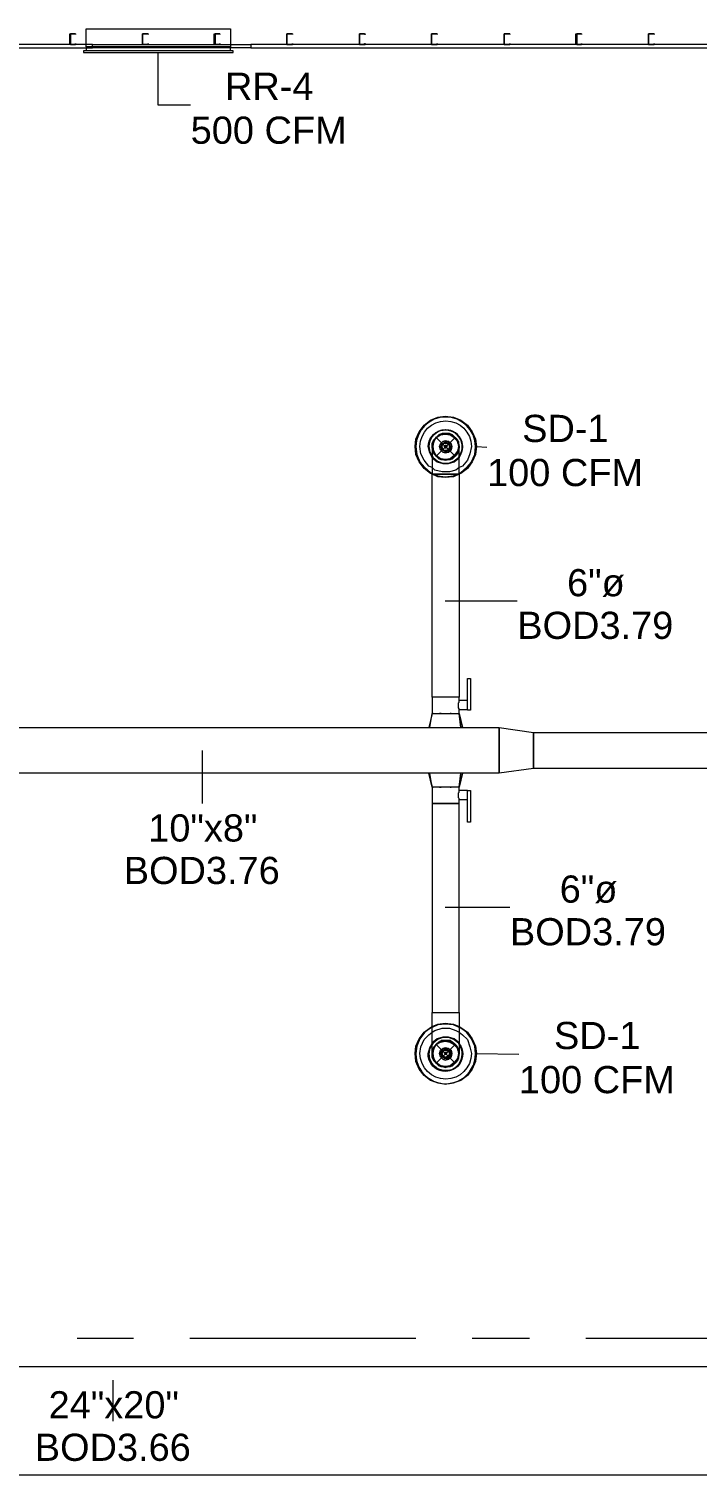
# Model space of a CAD drawing. Header units: metres. Extents: x 98 to 337, y -7 to 53.
# Drawn here: x 111.25 to 115, y 15.89 to 24 of the extents above; entities that cross this region are included whole.
import ezdxf

# ---------------------------------------------------------------- set-up
doc = ezdxf.new("R2010")
doc.units = ezdxf.units.M
doc.layers.add('HVAC - Ductos', color=5, linetype='Continuous', lineweight=0)
doc.layers.add('PDF_Text', color=7, linetype='Continuous', lineweight=0)
doc.layers.add('PDF_Geometry', color=7, linetype='Continuous', lineweight=0, true_color=0xaaaaaa)
doc.styles.add('PDF Helvetica', font='')
doc.styles.get('PDF Helvetica').set_extended_font_data('Helvetica')

msp = doc.modelspace()

# ---------------------------------------------------------------- linework, layer by layer
at = {"layer": 'HVAC - Ductos', "lineweight": 0}
for points in [[(112.398, 23.8753), (112.3843, 23.8753), (112.3843, 23.8983), (111.5733, 23.8983), (111.5733, 23.999), (112.3843, 23.999), (112.3843, 23.8983), (111.5733, 23.8983), (111.5733, 23.8753), (111.5596, 23.8753), (111.5596, 23.8662), (112.398, 23.8662), (112.398, 23.8753), (111.5596, 23.8753)], [(113.5205, 21.6257), (113.5205, 21.6303), (113.516, 21.6578), (113.5205, 21.6807)], [(113.516, 21.6578), (113.516, 21.6486), (113.516, 21.6303), (113.516, 21.6028), (113.516, 21.5662), (113.516, 21.5203), (113.516, 21.502), (113.5251, 21.502), (113.5389, 21.502), (113.5526, 21.502), (113.5709, 21.502), (113.5893, 21.502), (113.6122, 21.502), (113.6305, 21.502), (113.6443, 21.502), (113.658, 21.502), (113.6626, 21.502), (113.6671, 21.502), (113.6671, 21.5478), (113.6671, 21.5891), (113.6671, 21.6211), (113.6671, 21.6441), (113.6671, 21.6532)], [(113.5205, 21.6807), (113.5205, 21.6853), (113.5205, 21.6899)], [(113.5251, 21.6853), (113.5389, 21.7082), (113.5618, 21.7219)], [(113.5343, 21.7082), (113.5343, 21.7036)], [(113.5389, 21.7082), (113.6443, 21.6028)], [(113.6443, 21.7082), (113.5389, 21.6028)], [(113.5572, 21.7265), (113.5618, 21.7265), (113.5664, 21.7265)], [(113.5664, 21.7265), (113.5893, 21.7311), (113.6167, 21.7265)], [(113.6167, 21.7265), (113.6213, 21.7265)], [(113.6213, 21.7219), (113.6443, 21.7082), (113.658, 21.6853)], [(113.658, 21.6899), (113.6626, 21.6853), (113.6626, 21.6807)], [(113.658, 21.6807), (113.6671, 21.6578), (113.658, 21.6303)], [(113.516, 21.6486), (113.516, 21.6349), (113.5251, 21.6165), (113.5389, 21.6028), (113.5526, 21.5891), (113.5709, 21.5845), (113.5893, 21.5799), (113.6122, 21.5845), (113.6305, 21.5891), (113.6443, 21.6028), (113.6213, 21.5891), (113.6213, 21.5845), (113.6167, 21.5845)], [(113.5618, 21.5891), (113.5389, 21.6028), (113.5251, 21.6257)], [(113.5664, 21.5845), (113.5618, 21.5845), (113.5572, 21.5891)], [(113.6167, 21.5891), (113.5893, 21.5845), (113.5664, 21.5891)], [(113.6626, 21.6303), (113.6626, 21.6257), (113.658, 21.6257), (113.6443, 21.6028), (113.658, 21.6165), (113.6626, 21.6349), (113.6671, 21.6486)], [(113.6671, 21.5387), (113.6489, 21.5249), (113.6122, 21.5158), (113.5709, 21.5158), (113.5297, 21.5249), (113.516, 21.5387)], [(113.516, 21.5066), (113.548, 21.4928), (113.5893, 21.4882), (113.6351, 21.4928), (113.6671, 21.5066)], [(113.6671, 21.502), (113.6351, 21.4882), (113.5893, 21.4837), (113.548, 21.4882), (113.516, 21.502)], [(113.6671, 21.502), (113.6626, 21.502), (113.658, 21.502), (113.6443, 21.502), (113.6305, 21.502), (113.6122, 21.502), (113.5893, 21.502), (113.5709, 21.502), (113.5526, 21.502), (113.5389, 21.502), (113.5251, 21.502), (113.516, 21.502)], [(113.7129, 20.2329), (113.6671, 20.2329), (113.6671, 20.2512), (113.6626, 20.2512), (113.658, 20.2512), (113.6443, 20.2512), (113.6305, 20.2512), (113.6122, 20.2512), (113.5893, 20.2512), (113.5709, 20.2512), (113.5526, 20.2512), (113.5389, 20.2512), (113.5251, 20.2512), (113.516, 20.2512), (113.516, 20.1596), (113.5205, 20.1596), (113.516, 20.1596), (113.4976, 20.0817)], [(113.516, 20.1596), (113.5205, 20.1596), (113.5251, 20.1596), (113.5389, 20.1596), (113.5526, 20.1596), (113.5709, 20.1596), (113.5893, 20.1596), (113.6122, 20.1596), (113.6305, 20.1596), (113.6443, 20.1596), (113.658, 20.1596), (113.6626, 20.1596), (113.6671, 20.1596), (113.6671, 20.1825), (113.7129, 20.1825), (113.7129, 20.1871), (113.7129, 20.1916), (113.7129, 20.2008), (113.7129, 20.2054), (113.7129, 20.21), (113.7129, 20.2192), (113.7129, 20.2237), (113.7129, 20.2283)], [(113.6671, 20.1825), (113.6671, 20.1871), (113.6626, 20.1916), (113.6626, 20.2008), (113.6626, 20.21), (113.6626, 20.2192), (113.6671, 20.2237), (113.6671, 20.2283), (113.6671, 20.2329)], [(113.5022, 20.0817), (113.516, 20.1596), (113.4976, 20.0817), (113.5022, 20.0817), (113.5068, 20.0817), (113.516, 20.0817)], [(113.6855, 20.0817), (113.6671, 20.1596), (113.6855, 20.0817)], [(113.6763, 20.0817), (113.6671, 20.1596)], [(113.5205, 20.0817), (113.5389, 20.0817)], [(113.5435, 20.0817), (113.548, 20.0817), (113.5572, 20.0817), (113.5709, 20.0817), (113.5755, 20.0817), (113.5801, 20.0817), (113.603, 20.0817), (113.6076, 20.0817), (113.6122, 20.0817), (113.6259, 20.0817), (113.6351, 20.0817), (113.6397, 20.0817), (113.6443, 20.0817), (113.6626, 20.0817)], [(113.6671, 20.0817), (113.6763, 20.0817), (113.6809, 20.0817), (113.6855, 20.0817)], [(113.516, 19.8251), (113.5068, 19.8251), (113.5022, 19.8251), (113.4976, 19.8251), (113.516, 19.7472), (113.4976, 19.8251)], [(113.516, 19.7472), (113.5205, 19.7472), (113.516, 19.7472), (113.5022, 19.8251)], [(113.5389, 19.8251), (113.5205, 19.8251)], [(113.6626, 19.8251), (113.6443, 19.8251), (113.6397, 19.8251), (113.6351, 19.8251), (113.6259, 19.8251), (113.6122, 19.8251), (113.6076, 19.8251), (113.603, 19.8251), (113.5801, 19.8251), (113.5755, 19.8251), (113.5709, 19.8251), (113.5572, 19.8251), (113.548, 19.8251), (113.5435, 19.8251)], [(113.6671, 19.7472), (113.6763, 19.8251), (113.6671, 19.8251)], [(113.6855, 19.8251), (113.6671, 19.7472), (113.6855, 19.8251)], [(113.6855, 19.8251), (113.6809, 19.8251)], [(113.6671, 19.6785), (113.6671, 19.6831), (113.6626, 19.6876), (113.6626, 19.6968), (113.6626, 19.706), (113.6626, 19.7152), (113.6671, 19.7198), (113.6671, 19.7243), (113.6671, 19.7289)], [(113.516, 18.2536), (113.516, 18.2673), (113.516, 18.2949), (113.516, 18.3315), (113.516, 18.3773), (113.516, 18.4277), (113.516, 18.4827), (113.5251, 18.4827), (113.5389, 18.4827), (113.5526, 18.4827), (113.5709, 18.4827), (113.5893, 18.4827), (113.6122, 18.4827), (113.6305, 18.4827), (113.6443, 18.4827), (113.658, 18.4827), (113.6626, 18.4827), (113.6671, 18.4827), (113.6671, 18.446), (113.6671, 18.3956), (113.6671, 18.3452), (113.6671, 18.3086), (113.6671, 18.2765), (113.6671, 18.2582), (113.6671, 18.2536), (113.6626, 18.2307), (113.658, 18.2124), (113.6443, 18.1986), (113.6305, 18.1848), (113.6122, 18.1802), (113.6305, 18.1848), (113.6443, 18.1986), (113.658, 18.2124), (113.6626, 18.2307), (113.6671, 18.2536), (113.6671, 18.2582), (113.6671, 18.2536)], [(113.516, 18.4048), (113.548, 18.4185), (113.5893, 18.4231), (113.6351, 18.4185), (113.6671, 18.4048)], [(113.6671, 18.4002), (113.6351, 18.414), (113.5893, 18.4185), (113.548, 18.414), (113.516, 18.4002)], [(113.6671, 18.4048), (113.6763, 18.4002), (113.7129, 18.3727), (113.7405, 18.3361), (113.7588, 18.2949), (113.7634, 18.2536), (113.7588, 18.2078), (113.7405, 18.1665), (113.7129, 18.1299), (113.6763, 18.1024), (113.6351, 18.0886), (113.5893, 18.0795), (113.548, 18.0886), (113.5068, 18.1024), (113.4702, 18.1299), (113.4426, 18.1665), (113.4243, 18.2078), (113.4198, 18.2536), (113.4243, 18.2949), (113.4426, 18.3361), (113.4702, 18.3727), (113.5068, 18.4002), (113.516, 18.4048)], [(113.516, 18.3727), (113.5297, 18.3819), (113.5709, 18.3956), (113.6122, 18.3956), (113.6489, 18.3819), (113.6671, 18.3727)], [(113.5572, 18.3223), (113.5618, 18.3223), (113.5664, 18.3223), (113.5893, 18.3269), (113.5709, 18.3269), (113.5526, 18.3177), (113.5389, 18.304), (113.5251, 18.2903), (113.516, 18.2719), (113.516, 18.2582)], [(113.6671, 18.2582), (113.6626, 18.2719), (113.6671, 18.2536), (113.6626, 18.2353), (113.6534, 18.2169), (113.6443, 18.1986), (113.6259, 18.1894), (113.6122, 18.1802), (113.6076, 18.1802), (113.6122, 18.1802), (113.5893, 18.1802), (113.5709, 18.1802), (113.5755, 18.1802), (113.5709, 18.1802), (113.5526, 18.1894), (113.5389, 18.1986), (113.5297, 18.2169), (113.5205, 18.2353), (113.516, 18.2536), (113.5205, 18.2719), (113.5297, 18.2903), (113.5389, 18.304), (113.5526, 18.3177), (113.5709, 18.3223), (113.5893, 18.3269), (113.6167, 18.3223), (113.6213, 18.3223)], [(113.5205, 18.2261), (113.516, 18.2536), (113.5205, 18.2765), (113.5205, 18.2811), (113.5205, 18.2857)], [(113.5251, 18.2811), (113.5389, 18.304), (113.5618, 18.3177)], [(113.5389, 18.304), (113.6443, 18.1986)], [(113.6443, 18.304), (113.5389, 18.1986)], [(113.6213, 18.3177), (113.6443, 18.304), (113.658, 18.2811)], [(113.658, 18.2857), (113.6626, 18.2811), (113.6626, 18.2765)], [(113.658, 18.2765), (113.6671, 18.2536), (113.658, 18.2261)], [(113.5205, 18.2215), (113.5205, 18.2261)], [(113.5618, 18.1848), (113.5389, 18.1986), (113.5251, 18.2215)], [(113.5664, 18.1802), (113.5618, 18.1802), (113.5572, 18.1848)], [(113.6167, 18.1848), (113.5893, 18.1802), (113.5664, 18.1848)], [(113.6213, 18.1848), (113.6213, 18.1802), (113.6167, 18.1802)], [(113.658, 18.2215), (113.6443, 18.1986), (113.6213, 18.1848)], [(113.6626, 18.2261), (113.6626, 18.2215), (113.658, 18.2215)], [(105.9562, 16.4988), (116.7048, 16.4988), (116.7048, 15.8894), (105.9562, 15.8894)]]:
    msp.add_lwpolyline(points, dxfattribs=at)
for points in [[(113.516, 20.2512), (113.516, 21.502), (113.5068, 21.5066), (113.4702, 21.5341), (113.4426, 21.5707), (113.4243, 21.612), (113.4198, 21.6578), (113.4243, 21.699), (113.4426, 21.7403), (113.4702, 21.7769), (113.5068, 21.8044), (113.548, 21.8227), (113.5893, 21.8273), (113.6351, 21.8227), (113.6763, 21.8044), (113.7129, 21.7769), (113.7405, 21.7403), (113.7588, 21.699), (113.7634, 21.6578), (113.7588, 21.612), (113.7405, 21.5707), (113.7129, 21.5341), (113.6763, 21.5066), (113.6671, 21.502), (113.6671, 20.2512), (113.6626, 20.2512), (113.658, 20.2512), (113.6443, 20.2512), (113.6305, 20.2512), (113.6122, 20.2512), (113.5893, 20.2512), (113.5709, 20.2512), (113.5526, 20.2512), (113.5389, 20.2512), (113.5251, 20.2512)], [(113.4931, 21.6578), (113.5022, 21.6211), (113.516, 21.5982), (113.5022, 21.6211)], [(113.6626, 21.6349), (113.6534, 21.6211), (113.6443, 21.6028), (113.6259, 21.5937), (113.6122, 21.5845), (113.5893, 21.5845), (113.5709, 21.5845), (113.5526, 21.5937), (113.5389, 21.6028), (113.5297, 21.6211), (113.5205, 21.6349), (113.516, 21.6578), (113.5205, 21.6761), (113.5297, 21.6945), (113.5389, 21.7082), (113.5526, 21.7219), (113.5709, 21.7265), (113.5893, 21.7311), (113.6122, 21.7265), (113.6259, 21.7219), (113.6443, 21.7082), (113.6534, 21.6945), (113.6626, 21.6761), (113.6671, 21.6578)], [(113.6534, 21.699), (113.6167, 21.7265), (113.5664, 21.7265), (113.5297, 21.699), (113.516, 21.6578), (113.5297, 21.612), (113.5664, 21.5845), (113.6167, 21.5845), (113.6534, 21.612), (113.6671, 21.6578)], [(113.516, 21.6578), (113.516, 21.6761), (113.5251, 21.6945), (113.5343, 21.7036), (113.5251, 21.6945), (113.516, 21.6761), (113.516, 21.6578), (113.516, 21.6486)], [(113.658, 21.6303), (113.6397, 21.6074), (113.6167, 21.5891), (113.5893, 21.5845), (113.5618, 21.5891), (113.5389, 21.6074), (113.5251, 21.6303), (113.5205, 21.6578), (113.5251, 21.6853), (113.5389, 21.7082), (113.5618, 21.7219), (113.5893, 21.7265), (113.6167, 21.7219), (113.6397, 21.7082), (113.658, 21.6853), (113.6626, 21.6578)], [(113.6671, 21.6486), (113.6671, 21.6578), (113.6626, 21.6761), (113.658, 21.6945), (113.6443, 21.7082), (113.6305, 21.7219), (113.6122, 21.7311), (113.5893, 21.7311), (113.5709, 21.7311), (113.5526, 21.7219), (113.5389, 21.7082), (113.5343, 21.7082), (113.5389, 21.7082), (113.5526, 21.7219), (113.5709, 21.7311), (113.5893, 21.7311), (113.6122, 21.7311), (113.6305, 21.7219), (113.6443, 21.7082), (113.658, 21.6945), (113.6626, 21.6761), (113.6671, 21.6578)], [(113.5618, 21.6715), (113.5572, 21.6578), (113.5618, 21.6715), (113.5755, 21.6853), (113.5893, 21.6899), (113.6076, 21.6853), (113.6213, 21.6715), (113.6259, 21.6578), (113.6213, 21.6715), (113.6076, 21.6853), (113.5893, 21.6899), (113.5755, 21.6853)], [(113.6213, 21.6395), (113.6259, 21.6578), (113.6213, 21.6395), (113.6076, 21.6257), (113.5893, 21.6211), (113.5755, 21.6257), (113.5618, 21.6395), (113.5572, 21.6578), (113.5618, 21.6395), (113.5755, 21.6257), (113.5893, 21.6211), (113.6076, 21.6257)], [(113.5709, 21.6715), (113.5664, 21.6578), (113.5709, 21.6715), (113.5847, 21.6807), (113.5984, 21.6807), (113.6122, 21.6715), (113.6167, 21.6578), (113.6122, 21.6715), (113.5984, 21.6807), (113.5847, 21.6807)], [(113.6122, 21.6395), (113.6167, 21.6578), (113.6122, 21.6395), (113.5984, 21.6303), (113.5847, 21.6303), (113.5709, 21.6395), (113.5664, 21.6578), (113.5709, 21.6395), (113.5847, 21.6303), (113.5984, 21.6303)], [(113.6076, 21.6395), (113.5893, 21.6349), (113.5755, 21.6395), (113.5709, 21.6578), (113.5755, 21.6715), (113.5893, 21.6761), (113.6076, 21.6715), (113.6122, 21.6578)], [(113.5893, 21.6624), (113.5847, 21.6578), (113.5893, 21.6624), (113.5939, 21.6624), (113.5984, 21.6578), (113.5939, 21.6624)], [(113.5939, 21.6532), (113.5984, 21.6578), (113.5939, 21.6486), (113.5893, 21.6486), (113.5847, 21.6578), (113.5893, 21.6532)], [(113.5205, 21.5937), (113.5435, 21.5753), (113.5755, 21.5616), (113.6076, 21.5616), (113.6397, 21.5753), (113.6626, 21.5937), (113.6671, 21.6028), (113.6626, 21.5937), (113.6397, 21.5753), (113.6076, 21.5616), (113.5755, 21.5616), (113.5435, 21.5753), (113.5205, 21.5937), (113.516, 21.6028)], [(113.6671, 21.5937), (113.6397, 21.5707), (113.6076, 21.5616), (113.5755, 21.5616), (113.5435, 21.5707), (113.516, 21.5937), (113.516, 21.5982), (113.516, 21.5937), (113.5435, 21.5707), (113.5755, 21.5616), (113.6076, 21.5616), (113.6397, 21.5707), (113.6671, 21.5937), (113.6671, 21.5982)], [(113.7129, 20.3566), (113.7313, 20.3566), (113.7313, 20.1779), (113.7129, 20.1779)], [(113.5664, 20.1596), (113.5618, 20.1596), (113.5572, 20.1596), (113.5618, 20.1596)], [(113.6213, 20.1596), (113.6167, 20.1596)], [(110.9502, 20.0817), (113.8916, 20.0817), (113.8916, 19.8251), (110.9502, 19.8251)], [(113.8916, 20.0817), (114.0841, 20.0542), (114.0841, 19.8526), (113.8916, 19.8251)], [(114.0841, 20.0542), (117.4104, 20.0542), (117.4104, 19.8526), (114.0841, 19.8526)], [(113.516, 19.6556), (113.5251, 19.6556), (113.5389, 19.6556), (113.5526, 19.6556), (113.5709, 19.6556), (113.5893, 19.6556), (113.6122, 19.6556), (113.6305, 19.6556), (113.6443, 19.6556), (113.658, 19.6556), (113.6626, 19.6556), (113.6671, 19.6556), (113.6626, 19.6556), (113.658, 19.6556), (113.6443, 19.6556), (113.6305, 19.6556), (113.6122, 19.6556), (113.5893, 19.6556), (113.5709, 19.6556), (113.5526, 19.6556), (113.5389, 19.6556), (113.5251, 19.6556), (113.516, 19.6556), (113.516, 18.4827), (113.5251, 18.4827), (113.5389, 18.4827), (113.5526, 18.4827), (113.5709, 18.4827), (113.5893, 18.4827), (113.6122, 18.4827), (113.6305, 18.4827), (113.6443, 18.4827), (113.658, 18.4827), (113.6626, 18.4827), (113.6671, 18.4827), (113.6671, 19.6556), (113.6671, 19.6785), (113.7129, 19.6785), (113.7129, 19.6831), (113.7129, 19.6876), (113.7129, 19.6968), (113.7129, 19.7014), (113.7129, 19.7106), (113.7129, 19.7152), (113.7129, 19.7198), (113.7129, 19.7243), (113.7129, 19.7289), (113.7313, 19.7289), (113.7313, 19.5502), (113.7129, 19.5502), (113.7129, 19.7289), (113.6671, 19.7289), (113.6671, 19.7472), (113.6626, 19.7472), (113.658, 19.7472), (113.6443, 19.7472), (113.6305, 19.7472), (113.6122, 19.7472), (113.5893, 19.7472), (113.5709, 19.7472), (113.5526, 19.7472), (113.5389, 19.7472), (113.5251, 19.7472), (113.5205, 19.7472), (113.516, 19.7472)], [(113.5572, 19.7472), (113.5618, 19.7472), (113.5664, 19.7472), (113.5618, 19.7472)], [(113.6167, 19.7472), (113.6213, 19.7472)], [(113.516, 18.3131), (113.5435, 18.3361), (113.5755, 18.3452), (113.6076, 18.3452), (113.6397, 18.3361), (113.6671, 18.3131), (113.6671, 18.3086), (113.6671, 18.3131), (113.6397, 18.3361), (113.6076, 18.3452), (113.5755, 18.3452), (113.5435, 18.3361), (113.516, 18.3131), (113.516, 18.3086)], [(113.6626, 18.3131), (113.6397, 18.3315), (113.6076, 18.3452), (113.5755, 18.3452), (113.5435, 18.3315), (113.5205, 18.3131), (113.516, 18.304), (113.5205, 18.3131), (113.5435, 18.3315), (113.5755, 18.3452), (113.6076, 18.3452), (113.6397, 18.3315), (113.6626, 18.3131), (113.6671, 18.304)], [(113.516, 18.3086), (113.5022, 18.2857), (113.4931, 18.2536), (113.5022, 18.2857)], [(113.6534, 18.2949), (113.6167, 18.3269), (113.5664, 18.3269), (113.5297, 18.2949), (113.516, 18.2536), (113.5297, 18.2078), (113.5664, 18.1802), (113.6167, 18.1802), (113.6534, 18.2078), (113.6671, 18.2536)], [(113.516, 18.2582), (113.516, 18.2536), (113.516, 18.2307), (113.5251, 18.2124), (113.5389, 18.1986), (113.5526, 18.1848), (113.5709, 18.1802), (113.5526, 18.1848), (113.5389, 18.1986), (113.5251, 18.2124), (113.516, 18.2307), (113.516, 18.2536)], [(113.658, 18.2261), (113.6397, 18.2032), (113.6167, 18.1848), (113.5893, 18.1802), (113.5618, 18.1848), (113.5389, 18.2032), (113.5251, 18.2261), (113.5205, 18.2536), (113.5251, 18.2811), (113.5389, 18.304), (113.5618, 18.3177), (113.5893, 18.3223), (113.6167, 18.3177), (113.6397, 18.304), (113.658, 18.2811), (113.6626, 18.2536)], [(113.5618, 18.2673), (113.5572, 18.2536), (113.5618, 18.2719), (113.5755, 18.2811), (113.5893, 18.2857), (113.6076, 18.2811), (113.6213, 18.2719), (113.6259, 18.2536), (113.6213, 18.2673), (113.6076, 18.2811), (113.5893, 18.2857), (113.5755, 18.2811)], [(113.6213, 18.2353), (113.6259, 18.2536), (113.6213, 18.2353), (113.6076, 18.2215), (113.5893, 18.2169), (113.5755, 18.2215), (113.5618, 18.2353), (113.5572, 18.2536), (113.5618, 18.2353), (113.5755, 18.2215), (113.5893, 18.2169), (113.6076, 18.2215)], [(113.5709, 18.2673), (113.5664, 18.2536), (113.5709, 18.2673), (113.5847, 18.2765), (113.5984, 18.2765), (113.6122, 18.2673), (113.6167, 18.2536), (113.6122, 18.2673), (113.5984, 18.2765), (113.5847, 18.2765)], [(113.6122, 18.2399), (113.6167, 18.2536), (113.6122, 18.2353), (113.5984, 18.2261), (113.5847, 18.2261), (113.5709, 18.2353), (113.5664, 18.2536), (113.5709, 18.2399), (113.5847, 18.2307), (113.5984, 18.2307)], [(113.6076, 18.2399), (113.5893, 18.2307), (113.5755, 18.2399), (113.5709, 18.2536), (113.5755, 18.2673), (113.5893, 18.2719), (113.6076, 18.2673), (113.6122, 18.2536)], [(113.5893, 18.2582), (113.5847, 18.2536), (113.5893, 18.2582), (113.5939, 18.2582), (113.5984, 18.2536), (113.5939, 18.2582)], [(113.5939, 18.249), (113.5984, 18.2536), (113.5939, 18.249), (113.5893, 18.249), (113.5847, 18.2536), (113.5893, 18.249)], [(113.6122, 18.3223), (113.6259, 18.3177), (113.6443, 18.304), (113.6534, 18.2903), (113.6626, 18.2719), (113.658, 18.2903), (113.6443, 18.304), (113.6305, 18.3177), (113.6122, 18.3269), (113.5893, 18.3269)], [(113.5755, 18.1802), (113.5893, 18.1757), (113.6076, 18.1802), (113.5893, 18.1757)]]:
    msp.add_lwpolyline(points, close=True, dxfattribs=at)
for points in [[(113.6671, 21.5066), (113.6763, 21.5112), (113.7084, 21.5387), (113.7359, 21.5707), (113.7542, 21.612), (113.7588, 21.6578, 0.986366), (113.4243, 21.6578), (113.4289, 21.612), (113.4472, 21.5707), (113.4747, 21.5387), (113.5068, 21.5112), (113.516, 21.5066)], [(113.516, 21.5387), (113.4976, 21.5478), (113.4702, 21.5799), (113.4518, 21.6165), (113.4472, 21.6578, -0.994574), (113.7359, 21.6578), (113.7267, 21.6165), (113.7129, 21.5799), (113.6855, 21.5478), (113.6671, 21.5387)], [(113.516, 18.4002), (113.5068, 18.3956), (113.4747, 18.3727), (113.4472, 18.3361), (113.4289, 18.2949), (113.4243, 18.2536, 1.013803), (113.7588, 18.2536), (113.7542, 18.2949), (113.7359, 18.3361), (113.7084, 18.3727), (113.6763, 18.3956), (113.6671, 18.4002)], [(113.6671, 18.3727), (113.6855, 18.3589), (113.7129, 18.3315), (113.7267, 18.2903), (113.7359, 18.2536, -0.99414), (113.4472, 18.2536), (113.4518, 18.2903), (113.4702, 18.3315), (113.4976, 18.3589), (113.516, 18.3727)]]:
    msp.add_lwpolyline(points, format="xyb", dxfattribs=at)
for points in [[(113.6855, 21.6578, 0.963283), (113.4931, 21.6578, -1.356153), (113.6671, 21.5982), (113.6809, 21.6211), (113.6855, 21.6578), (113.6809, 21.6257), (113.6671, 21.6028, 1.369189), (113.4976, 21.6578), (113.5022, 21.6257), (113.516, 21.6028, -1.369192)], [(113.516, 18.304), (113.5022, 18.2857), (113.4976, 18.2536, 1.387707), (113.6671, 18.304), (113.6809, 18.2857), (113.6855, 18.2536), (113.6809, 18.2857), (113.6671, 18.3086, -1.421589), (113.4931, 18.2536, 1.018238), (113.6855, 18.2536, -1.387306)]]:
    msp.add_lwpolyline(points, format="xyb", close=True, dxfattribs=at)
at = {"layer": 'PDF_Geometry', "lineweight": 0}
for points in [[(111.4863, 23.912), (111.4817, 23.912), (111.4817, 23.9715), (111.4863, 23.9715), (111.5137, 23.9715), (111.5137, 23.9669), (111.5137, 23.9715), (111.4863, 23.9715), (111.4863, 23.912), (111.5137, 23.912)], [(111.8895, 23.912), (111.8895, 23.9715), (111.9215, 23.9715), (111.9215, 23.9669), (111.9215, 23.9715), (111.8895, 23.9715), (111.8895, 23.912), (111.9215, 23.912)], [(112.2972, 23.912), (112.2926, 23.912), (112.2926, 23.9715), (112.2972, 23.9715), (112.3247, 23.9715), (112.3247, 23.9669), (112.3247, 23.9715), (112.2972, 23.9715), (112.2972, 23.912), (112.3247, 23.912)], [(112.705, 23.912), (112.7004, 23.912), (112.7004, 23.9715), (112.705, 23.9715), (112.7325, 23.9715), (112.7325, 23.9669), (112.7325, 23.9715), (112.705, 23.9715), (112.7004, 23.9715), (112.7004, 23.912), (112.705, 23.912), (112.7325, 23.912)], [(113.1082, 23.912), (113.1082, 23.9715), (113.1403, 23.9715), (113.1403, 23.9669), (113.1357, 23.9669), (113.1357, 23.9715), (113.1082, 23.9715), (113.1082, 23.912), (113.1357, 23.912), (113.1357, 23.9165), (113.1403, 23.9165), (113.1403, 23.912)], [(113.516, 23.912), (113.5114, 23.912), (113.5114, 23.9715), (113.516, 23.9715), (113.5435, 23.9715), (113.5435, 23.9669), (113.5435, 23.9715), (113.516, 23.9715), (113.5114, 23.9715), (113.5114, 23.912), (113.516, 23.912), (113.5435, 23.912)], [(113.9192, 23.912), (113.9192, 23.9715), (113.9512, 23.9715), (113.9512, 23.9669), (113.9512, 23.9715), (113.9192, 23.9715), (113.9192, 23.912), (113.9512, 23.912)], [(114.3269, 23.912), (114.3223, 23.912), (114.3223, 23.9715), (114.3269, 23.9715), (114.3544, 23.9715), (114.3544, 23.9669), (114.3544, 23.9715), (114.3269, 23.9715), (114.3269, 23.912), (114.3544, 23.912)], [(114.7301, 23.912), (114.7301, 23.9715), (114.7622, 23.9715), (114.7622, 23.9669), (114.7622, 23.9715), (114.7301, 23.9715), (114.7301, 23.912), (114.7622, 23.912)], [(111.61, 23.912), (109.4795, 23.912), (109.4795, 23.8937), (111.61, 23.8937)], [(111.5137, 23.9165), (111.5137, 23.912)], [(111.9215, 23.9165), (111.9215, 23.912)], [(112.3247, 23.9165), (112.3247, 23.912)], [(116.7415, 23.912), (112.4988, 23.912), (112.4988, 23.8937), (116.7415, 23.8937)], [(112.7325, 23.9165), (112.7325, 23.912)], [(113.5435, 23.9165), (113.5435, 23.912)], [(113.9512, 23.9165), (113.9512, 23.912)], [(114.3544, 23.9165), (114.3544, 23.912)], [(114.7622, 23.9165), (114.7622, 23.912)]]:
    msp.add_lwpolyline(points, close=True, dxfattribs=at)
at = {"layer": 'PDF_Geometry', "color": 254, "lineweight": 0, "true_color": 0xd2d2d2}
for points in [[(114.3223, 23.9669), (114.3269, 23.9715)], [(113.1357, 23.912), (113.1403, 23.912)]]:
    msp.add_lwpolyline(points, dxfattribs=at)
at = {"layer": 'PDF_Geometry', "lineweight": 0}
for points in [[(109.4795, 23.912), (109.4795, 23.8937), (111.61, 23.8937), (111.61, 23.912), (112.4988, 23.912), (112.4988, 23.8937), (116.7415, 23.8937), (117.6303, 23.8937)], [(112.4988, 23.8937), (111.61, 23.8937)], [(111.8391, 16.6546), (111.5229, 16.6546)], [(113.4243, 16.6546), (112.1552, 16.6546)], [(114.0612, 16.6546), (113.7405, 16.6546)], [(115.6464, 16.6546), (114.3773, 16.6546)]]:
    msp.add_lwpolyline(points, dxfattribs=at)
at = {"layer": 'PDF_Geometry', "color": 7, "lineweight": 0}
for points in [[(111.5825, 23.8983), (111.7016, 23.8983)], [(111.784, 23.8983), (111.9399, 23.8983)], [(112.0223, 23.8983), (112.1781, 23.8983)], [(112.2606, 23.8983), (112.3797, 23.8983)]]:
    msp.add_lwpolyline(points, close=True, dxfattribs=at)
for points in [[(111.5825, 23.8662), (112.3751, 23.8662)], [(111.9765, 23.8662), (111.9765, 23.5729), (112.1598, 23.5729)], [(113.7634, 21.6578), (113.8229, 21.6532)], [(113.5893, 20.7918), (113.9924, 20.7918)], [(112.2239, 19.9534), (112.2239, 19.6556)], [(113.5893, 19.0737), (113.9512, 19.0737)], [(113.7634, 18.2536), (114.0016, 18.249)], [(111.7245, 16.1918), (111.7245, 16.4209)]]:
    msp.add_lwpolyline(points, dxfattribs=at)

# ---------------------------------------------------------------- texts
at = {"layer": 'PDF_Text', "lineweight": 0, "char_height": 0.15242, "attachment_point": 4, "style": 'PDF Helvetica'}
for s, insert in [('RR-4', (112.3528, 23.6775)), ('500 CFM', (112.1603, 23.4301)), ('SD-1', (114.0206, 21.7577)), ('100 CFM', (113.8236, 21.5103)), ('6"ø', (114.2726, 20.8918)), ('BOD3.79', (113.9931, 20.6535)), ('10"x8"', (111.9221, 19.5172)), ('BOD3.76', (111.7846, 19.279)), ('6"ø', (114.2313, 19.1736)), ('BOD3.79', (113.9518, 18.9353)), ('SD-1', (114.1993, 18.3534)), ('100 CFM', (114.0022, 18.106)), ('24"x20"', (111.3631, 16.2824)), ('BOD3.66', (111.2852, 16.0442))]:
    msp.add_mtext(s, dxfattribs=dict(at, insert=insert))

doc.saveas('drawing.dxf')
